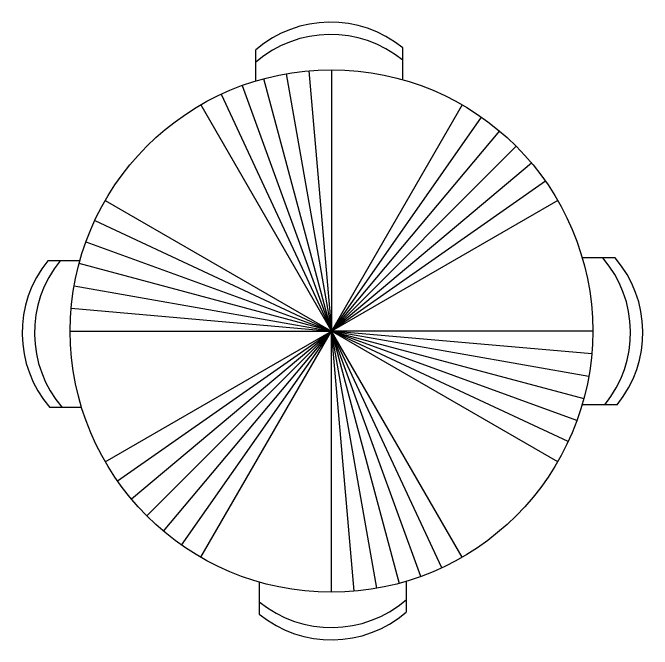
# Model space of a CAD drawing. Header units: metres. Extents: x 0.6 to 12, y -3.2 to 3.7.
# Drawn here: x 6.579 to 9.128, y -3.116 to -0.579 of the extents above; entities that cross this region are included whole.
import ezdxf

# ---------------------------------------------------------------- set-up
doc = ezdxf.new("R2010")
doc.units = ezdxf.units.M

# ---------------------------------------------------------------- blocks, each defined once
blk = doc.blocks.new('SOMBRILLA')
at = {"color": 7, "linetype": 'Continuous'}
for p, q in [((8.181, 28.834), (8.181, 32.511)), ((-8.68, 28.71), (-8.68, 32.274)), ((-5.208, 29.538), (0, 0)), ((-2.614, 29.88), (0, 0)), ((0, 29.994), (0, 0)), ((0, 0), (-7.763, 28.972)), ((-10.259, 28.185), (0, 0)), ((-12.676, 27.184), (0, 0)), ((-14.997, 25.975), (0, 0)), ((-14.997, 25.975), (0, 0)), ((14.997, 25.975), (0, 0)), ((14.997, 25.975), (0, 0)), ((17.204, 24.57), (0, 0)), ((19.28, 22.977), (0, 0)), ((0, 0), (21.209, 21.209)), ((22.977, 19.28), (0, 0)), ((24.569, 17.204), (0, 0)), ((-25.975, 14.997), (0, 0)), ((25.975, 14.997), (0, 0)), ((-27.184, 12.676), (0, 0)), ((-28.185, 10.258), (0, 0)), ((-28.885, 8.078), (-32.562, 8.078)), ((32.563, 8.389), (28.797, 8.389)), ((0, 0), (-28.972, 7.763)), ((-29.538, 5.208), (0, 0)), ((-29.88, 2.614), (0, 0)), ((-29.994, 0), (0, 0)), ((-29.994, 0), (0, 0)), ((-25.975, -14.997), (0, 0)), ((-24.569, -17.204), (0, 0)), ((-22.977, -19.28), (0, 0)), ((0, 0), (-21.209, -21.209)), ((-19.28, -22.977), (0, 0)), ((-17.204, -24.57), (0, 0)), ((-14.997, -25.975), (0, 0)), ((-14.997, -25.975), (0, 0)), ((29.994, 0), (0, 0)), ((25.975, -14.997), (0, 0)), ((29.994, 0), (0, 0)), ((27.184, -12.676), (0, 0)), ((29.88, -2.614), (0, 0)), ((29.538, -5.208), (0, 0)), ((0, 0), (28.972, -7.763)), ((28.185, -10.258), (0, 0)), ((14.997, -25.975), (0, 0)), ((14.997, -25.975), (0, 0)), ((12.676, -27.184), (0, 0)), ((10.259, -28.185), (0, 0)), ((0, 0), (7.763, -28.972)), ((5.208, -29.538), (0, 0)), ((0, -29.994), (0, 0)), ((2.614, -29.88), (0, 0)), ((-28.679, -8.782), (-32.326, -8.782)), ((32.799, -8.472), (28.772, -8.472)), ((-8.285, -28.824), (-8.285, -32.501)), ((8.575, -28.742), (8.575, -32.264))]:
    blk.add_line(p, q, dxfattribs=at)
blk.add_circle((0, 0), 29.994, dxfattribs=at)
for centre, start, end in [((-0.109, 22.358), 50.76867, 130.83908), ((-0.109, 20.941), 50.76868, 130.83907), ((-22.41, -0.211), 140.76868, 220.83907), ((-20.993, -0.211), 140.76868, 220.83908), ((21.23, -0.182), 320.76868, 40.83907), ((22.647, -0.182), 320.76868, 40.83907), ((0.004, -20.931), 230.76868, 310.83908), ((0.004, -22.348), 230.76868, 310.83908)]:
    blk.add_arc(centre, 13.107, start, end, dxfattribs=at)

msp = doc.modelspace()

# ---------------------------------------------------------------- block references
at = {"xscale": 0.03472224183386174, "yscale": 0.03472224183386174, "zscale": 0.03472224183386174}
msp.add_blockref('SOMBRILLA', (7.8494, -1.8476), dxfattribs=at)

doc.saveas('drawing.dxf')
